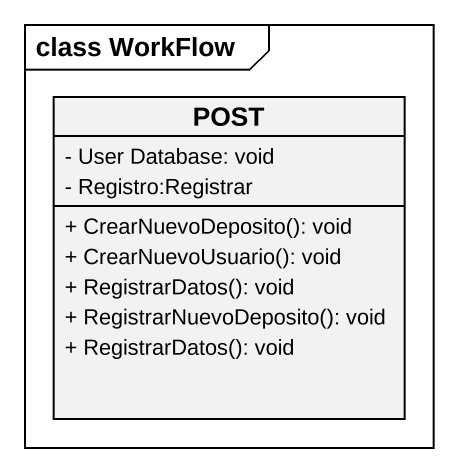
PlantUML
@startuml
mainframe class WorkFlow
hide circle
hide empty members
skinparam classAttributeIconSize 0
class POST {
  - User Database: void
  - Registro:Registrar
  + CrearNuevoDeposito(): void
  + CrearNuevoUsuario(): void
  + RegistrarDatos(): void
  + RegistrarNuevoDeposito(): void
  + RegistrarDatos(): void
}
@enduml
